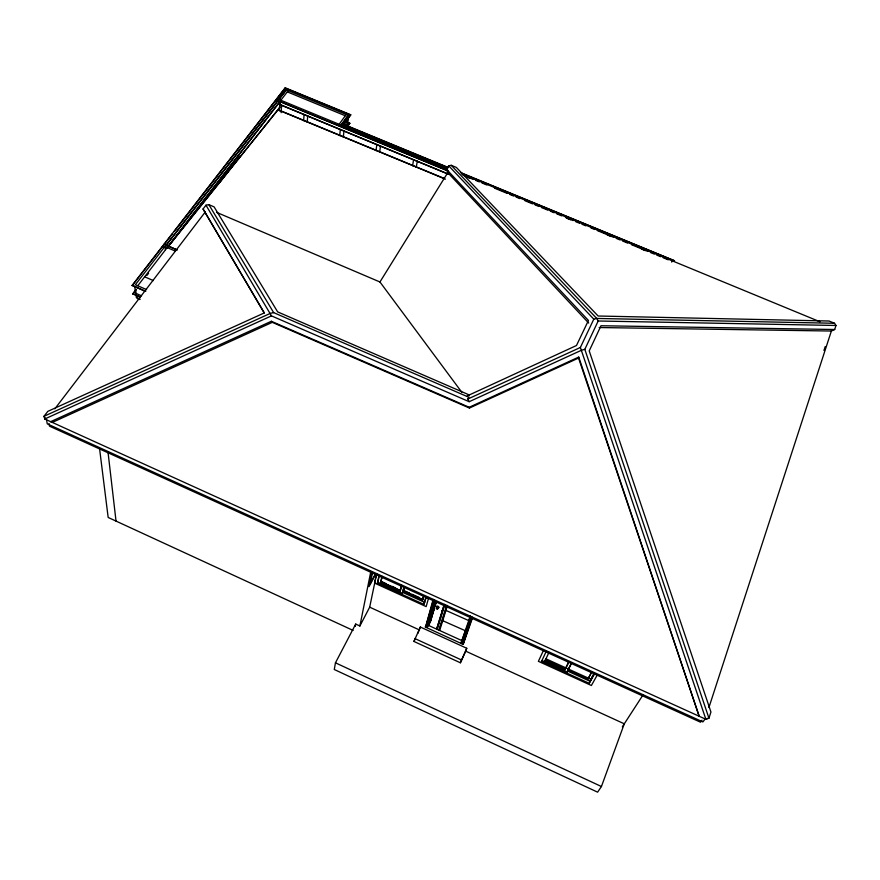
<?xml version="1.0" encoding="UTF-8"?>
<svg xmlns="http://www.w3.org/2000/svg" width="880" height="880" viewBox="0 0 880 880"><rect width="100%" height="100%" fill="white"/><g stroke="black" fill="none" stroke-linecap="round" stroke-linejoin="round"><path stroke-width="1.32" d="M275.869 99.957L447.799 170.907M279.334 110.814L279.917 101.442L447.634 170.676M168.52 246.202L278.025 109.725L279.675 107.58L279.994 101.629L166.947 248.248L162.448 246.301M281.149 112.695L281.556 105.149M174.24 231.396L285.263 87.835L350.702 114.752L343.794 124.674L447.678 167.53M303.633 120.714L304.084 114.455M307.23 122.199L307.703 115.951M339.691 135.63L340.34 129.426M342.001 123.629L448.415 167.519M343.794 124.674L350.702 114.752M343.31 137.126L343.97 130.933M346.962 124.509L347.534 119.229M347.215 122.705L347.622 118.965M348.029 115.225L340.967 125.048M348.238 118.14L347.644 123.574L346.115 125.719M347.457 126.698L349.767 123.2L347.27 122.166M376.013 150.656L376.838 144.507M379.654 152.163L380.501 146.025M412.577 165.792L413.6 159.698M416.251 167.31L417.285 161.216M376.64 573.804L369.677 607.167L359.887 625.999L355.707 624.074L335.456 662.816L334.279 669.504L597.608 792.165L601.436 786.522L624.283 723.811L465.718 651.167L466.752 648.274L420.354 627.033L413.93 641.443L460.383 662.783L465.718 651.167M578.567 358.039L578.732 357.082L469.205 407.275L271.348 321.277L50.655 421.674L52.404 422.378L272.294 322.344L469.436 408.045L578.567 358.039L699.171 716.254L578.732 357.082M355.256 626.384L355.707 624.074M359.887 625.999L370.821 571.461M371.767 573.199L369.061 586.597L375.32 574.695M372.57 572.363L370.304 583.55L375.188 574.266M376.53 573.749L374.583 583.11L426.151 606.606L428.758 597.421M426.228 597.366L423.852 604.373L377.377 583.209L379.027 575.421M379.247 575.762L377.872 582.252L402.336 593.395L404.063 587.455M400.51 590.194L400.015 591.151L380.677 582.34L381.821 577.071M382.162 576.4L380.919 581.867L400.257 590.667L401.533 585.442M400.015 591.151L401.291 585.926M401.632 585.255L400.356 590.48L381.018 581.68M402.336 593.395L403.92 586.982M404.305 586.971L403.326 590.887L422.741 599.72L423.819 595.837M404.404 586.773L403.425 590.7L422.84 599.533L423.555 596.937M422.983 599.236L422.499 600.204L403.084 591.371L404.217 587.796M422.499 600.204L423.577 596.321M423.852 604.373L425.975 596.772M417.835 633.424L420.354 627.033M433.224 601.04L425.546 627.198L433.125 599.423M426.382 627.44L434.61 600.27M426.701 627.308L434.973 601.018M442.882 620.774L465.454 630.784L462.022 640.673L428.835 625.581L435.776 601.997M428.835 625.581L435.886 602.514M430.254 622.138L434.126 609.015M434.896 606.386L436.062 602.459M430.529 621.247L435.963 602.822M462.022 643.753L461.054 642.873L470.415 615.802M472.208 618.684L463.144 644.402L472.109 617.353M437.03 607.211L436.293 608.729L436.843 607.64M437.162 609.125L437.899 607.607M438.779 607.31L438.317 608.179M438.669 607.871C439.978 606.397 435.666 605 436.546 607.024M442.134 610.489L441.782 611.226M444.246 604.362L436.645 629.145L444.026 605.594M444.906 604.516L437.349 629.464M446.754 605.506L439.065 630.256L446.93 605.429M439.692 630.465L447.48 605.451M425.139 626.967L463.199 644.38M599.181 327.536L831.369 331.034L834.691 329.505L836 325.479L834.537 323.268L829.07 321.024L598.136 316.008L456.324 167.398L451.242 165.308L448.69 165.792L446.501 169.301L447.788 172.623L588.687 323.059M708.917 707.52L831.402 330.924M823.944 350.482L825.22 346.566M470.195 617.122L468.699 620.774M461.461 643.192L470.492 617.166M461.912 643.412L471.152 616.88M472.142 617.254L462.737 644.138M460.383 662.783L466.752 648.274M571.428 663.08L567.952 670.021L587.917 679.118L591.547 672.232M571.857 662.695L567.05 672.001L541.904 660.55L541.486 661.551L589.259 683.32L590.832 679.261L545.6 658.658M567.05 672.001L567.457 671L590.051 681.285L594.528 673.233M565.301 668.811L545.435 659.758L545.017 660.77L564.894 669.823L568.788 661.771M672.639 259.996L671.704 262.097M461.054 642.873L462.176 640.376M543.532 650.298L538.384 661.32L591.382 685.487L597.41 674.784M469.183 395.747L468.248 394.504L277.651 311.894L214.115 206.888L208.857 204.644L205.975 205.194L203.06 209L264.33 312.906L47.784 411.378L44 416.295L44.748 418.99L705.881 719.301L708.95 718.19L584.815 349.349L598.169 321.002L596.75 318.45L451.242 165.308M541.486 661.551L546.359 651.101M584.815 349.349L581.801 350.108L469.183 401.698L467.896 398.992L580.382 347.468L593.802 319.165L596.75 318.45L834.537 323.268M545.017 660.77L549.01 652.366M427.207 627.451L429.495 623.942M413.93 641.443L415.052 639.155M564.894 669.823L569.14 661.518M380.677 582.34L381.172 581.394L386.001 583.594M377.377 583.209L378.367 581.306M467.896 398.992L468.82 397.254L273.658 312.62L208.857 204.644M587.917 679.118L591.8 672.078M592.119 676.951L593.406 674.652M590.447 680.273L593.648 674.52M589.259 683.32L594.374 674.135M461.747 392.172L379.951 281.985L448.514 171.446M622.325 726.847L642.95 695.046M347.49 126.401L349.767 123.2M342.397 123.981L348.524 115.423L285.934 89.672L277.541 100.529M339.152 124.3L346.159 114.532M54.835 408.826L205.348 211.893M702.02 720.203L700.48 722.194L49.533 426.184L49.06 423.434M220.209 181.775L240.24 155.749M177.056 249.887L168.333 246.114L279.675 107.58M834.691 329.505L600.996 325.743L589.215 350.922L710.941 712.019L708.95 718.19L705.21 718.905L702.889 721.919L47.256 423.863L46.519 419.705L44.748 418.99L271.458 315.876L469.183 401.698M165.352 249.634L165.231 246.741L286.418 89.958M137.764 285.747L279.917 101.442M280.852 100.243L288.211 90.695M140.316 297.198L132.814 293.92L136.136 289.3M146.938 275.407L148.588 273.262M132.814 293.92L136.147 289.586M144.551 291.06L132.165 285.373L285.263 87.835M132.187 285.659L172.557 233.563M277.662 100.672L286.132 89.727L135.366 284.713L146.575 289.608M437.756 609.037L437.074 608.817M467.181 395.923L576.477 345.51L588.434 320.452L446.501 169.301M273.658 312.62L270.446 313.324L44 416.295L45.254 418M598.169 321.002L836 325.479M468.754 620.598L446.094 610.489M285.241 88.132L350.669 115.049M287.298 91.883L345.279 115.753M347.237 122.463L349.734 123.486M460.416 172.469L674.575 260.799L461.615 173.272M461.362 173.822L820.006 321.783M341.121 124.861L447.623 168.795M462.836 175.076L472.978 179.267M475.508 180.312L479.314 181.874M481.855 182.919L486.926 185.02M494.527 188.155L507.21 193.391M509.74 194.436L513.546 195.998M516.087 197.043L519.882 198.616M524.953 200.706L532.565 203.852M535.095 204.897L538.901 206.459M541.442 207.515L547.778 210.122M550.308 211.167L554.114 212.74M556.655 213.785L561.726 215.875M565.521 217.448L573.133 220.583M575.663 221.639L579.469 223.201M582.01 224.246L585.805 225.819M590.887 227.909L594.682 229.482M597.223 230.527L613.701 237.325M616.242 238.37L620.037 239.943M622.578 240.988L627.649 243.078M631.455 244.651L647.933 251.449M650.463 252.494L654.269 254.067M656.81 255.112L660.605 256.685M663.146 257.73L668.217 259.82M279.048 99.495L447.579 169.037M466.587 176.88L470.382 178.453M566.687 218.185L570.493 219.758M607.233 234.916L611.039 236.489M641.443 249.04L645.249 250.613M279.158 104.159L448.327 174.042M278.784 104.192L447.777 173.976M277.849 109.648L444.268 178.486M277.75 109.769L445.456 179.146M216.634 212.377L379.951 281.985M168.432 245.982L164.021 244.255L177.122 249.909M165.231 246.741L175.12 251.009M144.661 276.804L153.34 280.588M132.165 285.373L145.772 291.313M141.548 295.823L135.333 293.106L134.849 286.462M132.792 293.634L140.305 296.923M140.063 299.123L136.29 297.473L136.136 295.361M139.722 299.53L137.236 298.43L137.104 296.571M403.579 590.414L409.64 593.164M412.06 594.275L419.342 597.586M392.051 586.344L395.67 587.994M402.82 592.438L424.798 602.437M369.677 607.167L419.518 629.992M414.755 638.506L461.395 659.923M353.122 630.421L108.163 517.462L99.55 448.492M335.456 662.816L601.436 786.522M705.21 718.905L705.881 719.301L580.382 347.468M448.69 165.792L593.802 319.165M271.348 321.277L272.294 322.344M205.975 205.194L271.458 315.876M264.209 312.994L203.06 209M469.205 407.275L469.436 408.045M108.042 452.353L116.028 521.081M135.718 289.586L135.993 293.249"/></g></svg>
